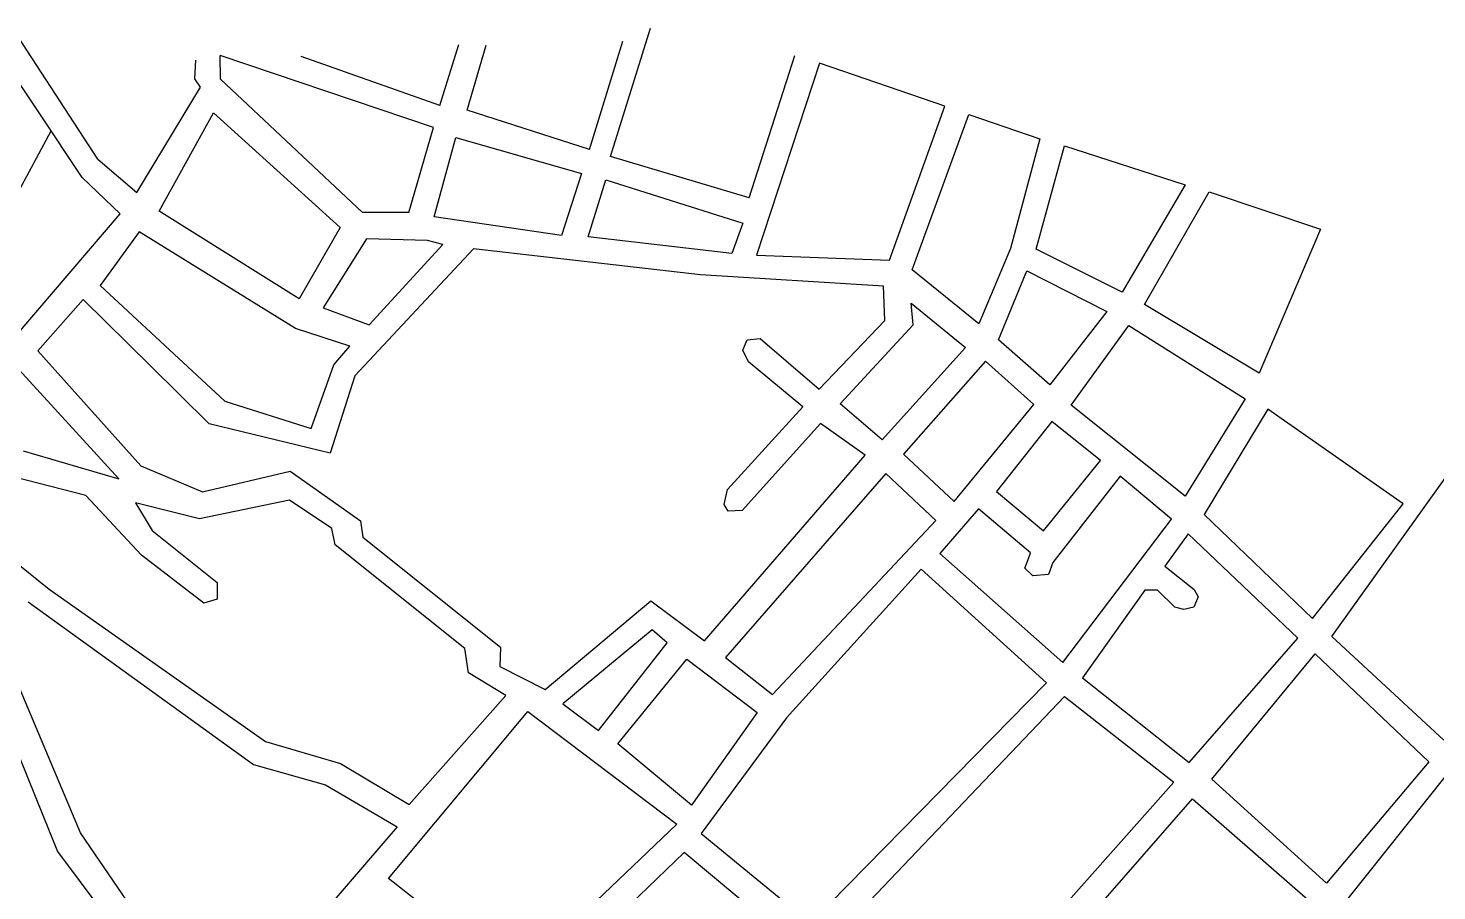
# Model space of a CAD drawing. Header units: millimetres. Extents: x 58 to 1754, y 320 to 1791.
# Drawn here: x 697 to 1401, y 1360 to 1791 of the extents above; entities that cross this region are included whole.
import ezdxf

# ---------------------------------------------------------------- set-up
doc = ezdxf.new("R2010")
doc.units = ezdxf.units.MM
doc.layers.add('calles', color=22, linetype='Continuous')

msp = doc.modelspace()

# ---------------------------------------------------------------- linework, layer by layer
at = {"layer": 'calles'}
for p, q in [((732.291, 1725.337), (689.895, 1790.332)), ((988.255, 1726.606), (1008.275, 1790.78)), ((724.435, 1716.215), (677.847, 1786.179)), ((903.017, 1752.218), (912.554, 1782.578)), ((916.727, 1749.837), (926.264, 1782.28)), ((977.826, 1730.192), (994.516, 1784.364)), ((780.788, 1765.472), (781.272, 1774.773)), ((793.541, 1765.307), (793.422, 1777.107)), ((899.957, 1741.234), (793.422, 1777.107)), ((903.017, 1752.218), (833.87, 1776.625)), ((1057.601, 1706.007), (1080.333, 1777.087)), ((1092.761, 1773.328), (1061.185, 1677.394)), ((1155.283, 1751.831), (1092.761, 1773.328)), ((751.806, 1708.624), (783.57, 1761.366)), ((783.57, 1761.366), (780.788, 1765.472)), ((864.494, 1698.778), (793.541, 1765.307)), ((762.874, 1699.46), (790.07, 1748.576)), ((790.07, 1748.576), (853.305, 1691.259)), ((977.826, 1730.192), (916.727, 1749.837)), ((1127.638, 1674.952), (1155.283, 1751.831)), ((1138.93, 1670.063), (1167.267, 1747.608)), ((1167.267, 1747.608), (1202.773, 1735.52)), ((668.68, 1664.617), (708.95, 1739.47)), ((887.563, 1698.64), (899.957, 1741.234)), ((900.327, 1696.523), (911.148, 1736.245)), ((911.148, 1736.245), (973.857, 1718.17)), ((1202.773, 1735.52), (1188.133, 1680.667)), ((1200.991, 1680.431), (1215.144, 1731.988)), ((1215.144, 1731.988), (1275.401, 1712.454)), ((732.291, 1725.337), (751.806, 1708.624)), ((1057.601, 1706.007), (988.255, 1726.606)), ((973.857, 1718.17), (963.878, 1687.279)), ((743.448, 1698.036), (724.435, 1716.215)), ((977.214, 1686.599), (985.949, 1714.95)), ((985.949, 1714.95), (1054.351, 1693.399)), ((1275.401, 1712.454), (1243.841, 1658.987)), ((1254.992, 1652.841), (1287.293, 1709.035)), ((1287.293, 1709.035), (1343.043, 1690.329)), ((693.51, 1639.635), (743.448, 1698.036)), ((832.873, 1655.642), (762.874, 1699.46)), ((887.563, 1698.64), (864.494, 1698.778)), ((963.878, 1687.279), (900.327, 1696.523)), ((752.894, 1689.004), (733.42, 1662.236)), ((831.043, 1640.843), (752.894, 1689.004)), ((853.305, 1691.259), (832.873, 1655.642)), ((1054.351, 1693.399), (1048.999, 1678.158)), ((1343.043, 1690.329), (1312.308, 1618.435)), ((866.393, 1685.614), (844.856, 1651.037)), ((896.927, 1684.661), (866.393, 1685.614)), ((867.756, 1642.597), (904.56, 1682.756)), ((904.56, 1682.756), (896.927, 1684.661)), ((1048.999, 1678.158), (977.214, 1686.599)), ((919.869, 1680.646), (860.616, 1617.097)), ((1033.223, 1667.546), (919.869, 1680.646)), ((1061.185, 1677.394), (1127.638, 1674.952)), ((1188.133, 1680.667), (1172.336, 1643.167)), ((1243.841, 1658.987), (1200.991, 1680.431)), ((1172.336, 1643.167), (1138.93, 1670.063)), ((1182.107, 1635.132), (1196.245, 1669.633)), ((1196.245, 1669.633), (1236.249, 1649.305)), ((733.42, 1662.236), (795.687, 1604.476)), ((1124.733, 1661.967), (1033.223, 1667.546)), ((1125.401, 1644.722), (1124.733, 1661.967)), ((724.922, 1655.286), (702.235, 1629.652)), ((758.558, 1622.16), (724.922, 1655.286)), ((1138.541, 1653.483), (1165.679, 1631.334)), ((1139.496, 1642.524), (1138.541, 1653.483)), ((844.856, 1651.037), (867.756, 1642.597)), ((1236.249, 1649.305), (1207.827, 1612.576)), ((1312.308, 1618.435), (1254.992, 1652.841)), ((858.19, 1631.911), (831.043, 1640.843)), ((1092.573, 1610.393), (1125.401, 1644.722)), ((1103.026, 1603.068), (1139.496, 1642.524)), ((1218.378, 1602.447), (1247.173, 1642.347)), ((1247.173, 1642.347), (1305.419, 1605.604)), ((1054.483, 1629.969), (1056.527, 1635.072)), ((1056.527, 1635.072), (1063.123, 1635.814)), ((1063.123, 1635.814), (1092.573, 1610.393)), ((1207.827, 1612.576), (1182.107, 1635.132)), ((702.235, 1629.652), (753.738, 1572.143)), ((850.105, 1622.577), (858.19, 1631.911)), ((1057.309, 1624.132), (1054.483, 1629.969)), ((1165.679, 1631.334), (1124.021, 1585.17)), ((742.762, 1565.681), (690.938, 1622.232)), ((787.937, 1593.228), (758.558, 1622.16)), ((838.808, 1590.849), (850.105, 1622.577)), ((1084.411, 1601.723), (1057.309, 1624.132)), ((1175.67, 1624.428), (1134.676, 1577.973)), ((1199.704, 1602.747), (1175.67, 1624.428)), ((860.616, 1617.097), (848.248, 1578.536)), ((795.687, 1604.476), (838.808, 1590.849)), ((1305.419, 1605.604), (1275.298, 1556.983)), ((1046.833, 1560.399), (1084.411, 1601.723)), ((1124.021, 1585.17), (1103.026, 1603.068)), ((1159.936, 1554.363), (1199.704, 1602.747)), ((1275.298, 1556.983), (1218.378, 1602.447)), ((1316.712, 1600.541), (1284.848, 1547.894)), ((1384.255, 1553.122), (1316.712, 1600.541)), ((848.248, 1578.536), (787.937, 1593.228)), ((1093.296, 1593.394), (1054.068, 1549.865)), ((1115.453, 1577.433), (1093.296, 1593.394)), ((1208.735, 1594.245), (1181.188, 1559.339)), ((1233.136, 1574.863), (1208.735, 1594.245)), ((1348.626, 1486.861), (1421.35, 1588.594)), ((694.94, 1579.669), (742.762, 1565.681)), ((1035.347, 1484.785), (1115.453, 1577.433)), ((1134.676, 1577.973), (1159.936, 1554.363)), ((753.738, 1572.143), (784.559, 1559.183)), ((784.559, 1559.183), (828.358, 1569.51)), ((828.358, 1569.51), (855.441, 1550.317)), ((1204.69, 1539.779), (1233.136, 1574.863)), ((726.212, 1557.315), (690.57, 1566.492)), ((1125.782, 1568.28), (1045.851, 1476.463)), ((1150.76, 1544.799), (1125.782, 1568.28)), ((1242.821, 1567.05), (1209.25, 1523.939)), ((1268.465, 1545.458), (1242.821, 1567.05)), ((754.058, 1527.56), (726.212, 1557.315)), ((827.924, 1554.998), (783.017, 1545.636)), ((849.215, 1540.823), (827.924, 1554.998)), ((1045.108, 1552.932), (1046.833, 1560.399)), ((1181.188, 1559.339), (1204.69, 1539.779)), ((783.017, 1545.636), (750.995, 1553.7)), ((750.995, 1553.7), (759.348, 1539.796)), ((855.441, 1550.317), (863.47, 1544.627)), ((1047.121, 1549.486), (1045.108, 1552.932)), ((1054.068, 1549.865), (1047.121, 1549.486)), ((1172.088, 1550.635), (1152.795, 1528.384)), ((1198.108, 1528.649), (1172.088, 1550.635)), ((1338.909, 1495.977), (1384.255, 1553.122)), ((863.47, 1544.627), (864.681, 1536.54)), ((1069.329, 1457.998), (1150.76, 1544.799)), ((1214.239, 1473.917), (1268.465, 1545.458)), ((1284.848, 1547.894), (1338.909, 1495.977)), ((674.181, 1537.701), (707.907, 1510.496)), ((759.348, 1539.796), (791.927, 1513.934)), ((850.852, 1532.645), (849.215, 1540.823)), ((864.681, 1536.54), (933.378, 1481.68)), ((1276.904, 1538.185), (1265.142, 1522.013)), ((1331.591, 1486.182), (1276.904, 1538.185)), ((785.244, 1503.645), (754.058, 1527.56)), ((915.493, 1480.889), (850.852, 1532.645)), ((1152.795, 1528.384), (1214.239, 1473.917)), ((1196.89, 1525.317), (1198.108, 1528.649)), ((1143.432, 1520.495), (1076.274, 1446.291)), ((1206.036, 1463.802), (1143.432, 1520.495)), ((1195.338, 1521.069), (1196.89, 1525.317)), ((1199.305, 1517.165), (1195.338, 1521.069)), ((1209.25, 1523.939), (1207.123, 1517.911)), ((1265.142, 1522.013), (1279.923, 1510.357)), ((791.927, 1513.934), (791.927, 1505.592)), ((1207.123, 1517.911), (1199.305, 1517.165)), ((707.907, 1510.496), (816.063, 1434.527)), ((1255.282, 1510.024), (1224.012, 1466.37)), ((1261.501, 1510.024), (1255.282, 1510.024)), ((1270.234, 1501.636), (1261.501, 1510.024)), ((1281.919, 1506.785), (1279.673, 1501.636)), ((1279.923, 1510.357), (1281.919, 1506.785)), ((697.4, 1504.304), (810.044, 1422.971)), ((791.927, 1505.592), (785.244, 1503.645)), ((955.701, 1460.42), (1008.468, 1504.705)), ((1008.468, 1504.705), (1035.347, 1484.785)), ((1274.642, 1500.348), (1270.234, 1501.636)), ((1279.673, 1501.636), (1274.642, 1500.348)), ((1009.087, 1490.307), (964.578, 1453.222)), ((1016.589, 1483.836), (1009.087, 1490.307)), ((1277.421, 1423.987), (1331.591, 1486.182)), ((1404.499, 1435.082), (1348.626, 1486.861)), ((917.378, 1468.784), (915.493, 1480.889)), ((933.378, 1481.68), (933.133, 1471.969)), ((982.412, 1439.949), (1016.589, 1483.836)), ((1288.695, 1415.6), (1340.364, 1478.25)), ((1340.364, 1478.25), (1397.088, 1424.292)), ((933.133, 1471.969), (955.701, 1460.42)), ((992.037, 1433.267), (1026.478, 1475.663)), ((1026.478, 1475.663), (1061.654, 1448.969)), ((1045.851, 1476.463), (1069.329, 1457.998)), ((677.178, 1465.777), (712.169, 1379.498)), ((723.525, 1388.917), (689.501, 1469.887)), ((936.03, 1457.523), (917.378, 1468.784)), ((1088.194, 1343.825), (1206.036, 1463.802)), ((1224.012, 1466.37), (1277.421, 1423.987)), ((887.694, 1402.939), (936.03, 1457.523)), ((1098.821, 1335.096), (1215.176, 1456.897)), ((1215.176, 1456.897), (1269.769, 1414.16)), ((877.444, 1366.06), (947.064, 1449.534)), ((947.064, 1449.534), (1021.387, 1393.213)), ((964.578, 1453.222), (982.412, 1439.949)), ((1061.654, 1448.969), (1028.827, 1402.726)), ((1076.274, 1446.291), (1033.688, 1388.619)), ((816.063, 1434.527), (853.498, 1423.48)), ((1028.827, 1402.726), (992.037, 1433.267)), ((810.044, 1422.971), (845.945, 1412.824)), ((853.498, 1423.48), (887.694, 1402.939)), ((1397.088, 1424.292), (1346.027, 1363.767)), ((1346.027, 1363.767), (1288.695, 1415.6)), ((1404.995, 1416.862), (1355.9, 1355.311)), ((845.945, 1412.824), (881.722, 1391.803)), ((1269.769, 1414.16), (1213.095, 1350.425)), ((1227.567, 1346.915), (1279.012, 1405.836)), ((1279.012, 1405.836), (1337.915, 1354.333)), ((1021.387, 1393.213), (944.002, 1319.332)), ((746.834, 1354.805), (723.525, 1388.917)), ((881.722, 1391.803), (806.821, 1304.917)), ((1033.688, 1388.619), (1088.194, 1343.825)), ((712.169, 1379.498), (733.684, 1350.538)), ((1025.074, 1379.114), (952.669, 1309.442)), ((1080.132, 1333.168), (1025.074, 1379.114)), ((918.73, 1333.575), (877.444, 1366.06))]:
    msp.add_line(p, q, dxfattribs=at)

doc.saveas('drawing.dxf')
